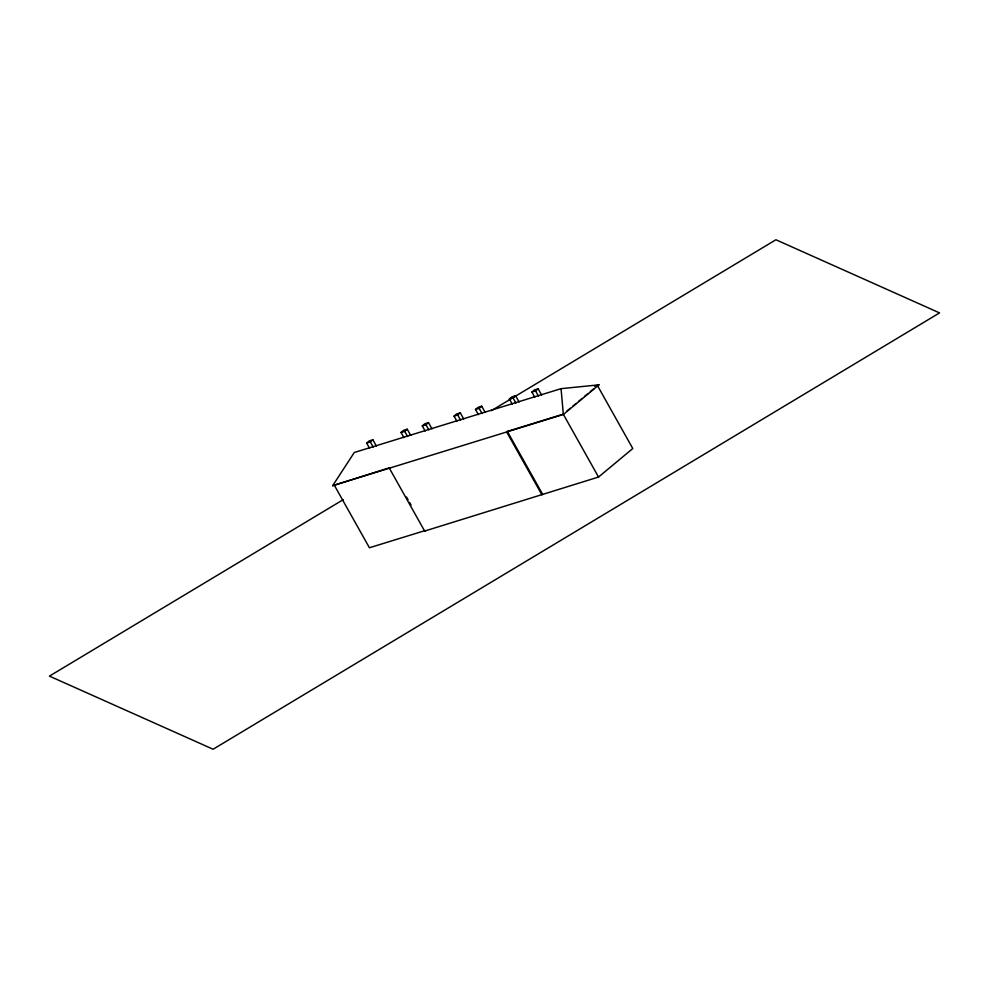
<?xml version="1.0" encoding="UTF-8"?>
<svg xmlns="http://www.w3.org/2000/svg" width="989" height="989" viewBox="0 0 989 989"><rect width="100%" height="100%" fill="white"/><g stroke="black" fill="none" stroke-linecap="round" stroke-linejoin="round"><path stroke-width="1.48" d="M332.675 485.686L354.285 452.492L561.047 388.665L598.963 384.845L563.359 414.478L332.675 485.686L390.037 467.624L389.369 468.193L424.652 531.068L598.53 477.044L632.787 448.536L597.504 385.648M369.54 448.24L366.647 443.072L369.218 440.933L372.878 439.808L376.352 446.002M366.647 443.072L370.306 441.947L372.878 439.808M403.92 437.62L401.015 432.465L403.586 430.326L407.245 429.201L410.719 435.395M401.015 432.465L404.674 431.328L407.245 429.201M425.183 431.068L422.278 425.9L424.85 423.762L428.509 422.637L431.983 428.83M422.278 425.9L425.938 424.776L428.509 422.637M456.943 421.265L454.038 416.097L456.609 413.958L460.268 412.833L463.742 419.027M454.038 416.097L457.697 414.972L460.268 412.833M478.379 414.638L475.486 409.471L478.058 407.344L481.717 406.207L485.191 412.401M475.486 409.471L479.146 408.346L481.717 406.207M512.277 404.18L509.372 399.012L511.943 396.873L515.603 395.748L519.077 401.942M509.372 399.012L513.031 397.887L515.603 395.748M534.802 397.219L531.909 392.064L534.48 389.926L538.14 388.788L541.613 394.994M531.909 392.064L535.568 390.927L538.14 388.788M598.53 477.044L563.248 414.156L507.332 431.414L506.665 431.983L541.947 494.859M566.796 411.214L570.332 408.259M572.693 406.294L576.241 403.351M578.602 401.386L582.15 398.431M584.511 396.465L588.059 393.523M590.421 391.545L593.969 388.603M424.652 531.068L425.332 530.5L369.416 547.758L334.134 484.882M343.208 499.668L49.45 676.117L213.105 749.242L939.55 312.895L775.908 239.758L513.909 397.133M491.409 410.645L511.264 398.715M594.562 386.204L598.963 384.845M535.568 390.927L538.461 396.094M513.031 397.887L515.937 403.055M507.332 431.414L542.627 494.302M479.146 408.346L482.039 413.513M457.697 414.972L460.602 420.127M425.938 424.776L428.843 429.931M404.674 431.328L407.579 436.495M406.553 497.059L408.061 499.729M409.557 502.412L411.065 505.082M370.306 441.947L373.199 447.102M561.047 388.665L563.359 414.478"/></g></svg>
